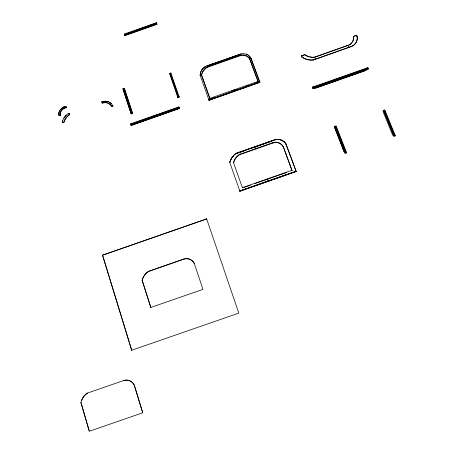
<?xml version="1.0" encoding="UTF-8"?>
<svg xmlns="http://www.w3.org/2000/svg" width="454" height="454" viewBox="0 0 454 454"><rect width="100%" height="100%" fill="white"/><g stroke="black" fill="none" stroke-linecap="round" stroke-linejoin="round"><path stroke-width="0.68" d="M286.037 144.429L286.037 144.31A9.517 9.182 -5.1 0 0 283.058 141.126M229.792 162.606L229.764 162.504A15.033 14.596 -12.9 0 1 236.392 153.191L274.46 139.838A9.528 9.194 -5.1 0 1 286.043 144.054L286.037 144.168A9.523 9.188 -5.1 0 0 279.999 139.662M283.165 146.37L292.047 170.591L283.165 146.37A8.399 8.115 -5.4 0 0 272.95 142.641L239.36 154.422A13.262 12.877 -12.3 0 0 233.515 162.64L233.606 162.98A13.24 12.854 -12.3 0 1 239.44 154.774L272.973 143.016A8.388 8.098 -5.4 0 1 283.165 146.738M301.53 55.893L304.816 54.571A13.189 12.326 -4.2 0 0 314.639 57.113L348.122 45.321A8.388 7.797 -1 0 0 353.365 36.365L356.651 35.208L357.06 36.49A9.511 8.847 -0.7 0 1 351.118 46.648L313.147 60.024A14.948 13.978 -4.3 0 1 302.012 57.136L301.53 55.893L304.804 54.741A13.183 12.32 -4.2 0 0 307.784 56.398M302.012 57.136L301.535 55.729M296.139 171.481L239.882 191.168L296.139 171.481L286.037 144.31M296.15 171.254L239.826 190.964L296.15 171.254L286.043 144.054M251.022 58.271L259.858 82.356L208.999 100.266L200.123 75.154L201.434 74.689A12.905 12.196 -16.9 0 1 207.166 66.823L239.843 55.292A8.166 7.69 -12.8 0 1 249.711 58.736L251.022 58.271L248.287 55.161L245.364 53.861L242.118 53.657L206.315 66.023C202.785 67.663 200.089 71.357 200.169 75.307M201.383 70.608C200.503 71.238 199.726 79.297 200.464 73.605M313.147 60.024L351.158 46.473A9.517 8.847 -0.7 0 0 357.105 36.314M310.275 57.13A13.183 12.32 -4.2 0 0 314.622 57.283L315.388 59.236M63.112 122.608C60.053 122.086 68.65 109.982 69.893 114.59A12.882 12.071 -36.3 0 0 63.98 122.495C63.299 123.374 62.783 121.814 63.248 122.75M62.544 122.813L62.726 120.792M66.551 107.592C64.4 102.343 54.191 116.349 60.649 115.464L59.951 113.744C60.291 110.487 63.066 107.746 66.295 107.303L66.551 107.592C63.327 108.029 60.552 110.765 60.206 114.022M314.622 57.283L348.122 45.321L348.876 47.437M352.497 41.916A8.382 7.797 -1 0 0 353.331 36.541L353.365 36.365M334.729 126.371L334.519 127.341L344.189 152.118L345.244 153.299L345.693 153.14L335.171 126.212L334.729 126.371L345.244 153.299M335.171 126.212L335.007 126.967L336.108 125.889L346.635 152.811L346.186 152.97L345.369 152.062L335.495 126.791M357.06 36.49L356.651 35.208M59.763 110.583L58.765 113.267M383.431 110.436L383.011 111.48L392.659 135.156L393.959 136.251L394.407 136.092L383.874 110.277L383.431 110.436L393.959 136.251M384.368 110.106L384.039 110.912L393.896 135.076L394.901 135.916L395.349 135.763L384.81 109.947L384.368 110.106L394.901 135.916M66.346 115.095L63.827 118.102M203.12 68.287L201.888 69.785M201.985 70.12L202.609 69.502M64.127 106.832L60.297 109.772M205.441 66.483L203.835 67.618M203.931 67.952L205.531 66.817M365.504 68.946L367.831 67.663L367.995 68.072L365.305 69.547M368.183 68.526L312.721 88.025L312.885 88.439L316.075 88.002L364.851 70.852L368.347 68.934L368.183 68.526L365.493 70.001L354.239 73.962M69.456 113.455L67.964 113.96M142.726 412.788L134.225 385.14A9.33 8.893 -78.3 0 0 123.562 380.566L123.67 380.543A9.324 8.887 -78.4 0 1 134.322 385.117L142.726 412.788L89.228 431.3L80.914 402.335A14.834 14.006 -76.7 0 1 87.469 393.079L123.67 380.543M124.356 34.05L156.409 22.7L156.636 23.33L124.606 34.674L124.356 34.05L124.487 34.442L156.539 23.086M149.241 25.736L152.578 24.556M156.409 22.7L156.993 24.346L124.975 35.684L124.634 34.873L156.783 23.761L126.081 34.635M124.765 35.264L156.823 23.909L156.993 24.346M122.932 88.836L123.477 88.882L131.717 113.738L131.291 113.892L122.932 88.836L123.204 89.285L124.521 88.819L132.613 113.421L132.188 113.574L123.828 88.519L124.248 88.371L124.521 88.819M123.477 88.882L123.828 88.519M169.949 73.304L178.269 97.332L177.843 97.485L169.524 73.452L170.846 72.986L171.039 73.457M59.094 115.645L60.388 115.185L60.649 115.464M112.603 106.412L112.416 106.003L112.603 106.412L111.866 106.673A8.127 7.639 -32.5 0 0 102.332 103.143L101.804 101.866L105.481 101.157L108.585 101.764L111.292 103.563L109.624 102.349M101.804 101.866L103.347 101.39M69.121 114.17L69.627 113.994M101.9 102.002L102.076 102.542L102.576 102.366M207.018 65.949L241.04 53.839M207.064 66.125L219.594 61.704M225.53 59.61L227.511 58.912M228.827 58.447L240.041 54.491M201.576 75.171L201.434 74.689L209.964 98.807L201.576 75.171A12.882 12.173 -16.9 0 1 207.302 67.317L239.922 55.802A8.155 7.678 -12.8 0 1 249.774 59.241L258.173 81.834M62.425 122.682L63.725 122.222A12.899 12.082 -36.3 0 1 69.644 114.312L69.337 113.324M102.116 102.848A8.138 7.644 -32.5 0 1 111.667 106.384L113.063 106.06L112.496 106.259M131.388 112.967L131.864 112.796M177.979 96.543L178.558 96.623L178.082 96.793L177.9 96.356M131.535 113.199L132.012 113.029L132.188 113.574M131.024 113.483L131.456 113.33L131.717 113.738M131.927 113.165L132.352 113.012L132.613 113.421M179.171 97.014L178.989 96.577L178.564 96.73L178.745 97.167L179.171 97.014L170.846 72.986M353.331 36.541L356.611 35.384M178.955 107.53L130.792 124.282L130.656 123.874L178.734 106.94L179.319 108.546L131.28 125.457L131.075 125.151L130.939 124.737L179.029 107.802L130.939 124.737M130.656 123.874L130.865 124.186L132.863 123.482M142.193 120.191L149.525 117.609M151.528 116.905L154.859 115.73L154.683 115.407M155.529 115.498L157.527 114.794M161.533 113.381L172.872 109.386M130.792 124.282L178.876 107.348L178.734 106.94M131.075 125.151L179.171 108.211M131.189 125.321L179.251 108.392M209.833 98.365L258.127 81.357L249.711 58.736L249.774 59.241M231.756 91.135L235.059 89.971M208.715 99.42L209.288 99.222M209.334 99.381L215.304 97.275M231.217 91.674L238.515 89.103M246.471 86.3L248.463 85.602M255.755 83.031L259.069 81.862M259.847 82.202L208.999 100.266M315.002 87.236L312.545 87.571L312.386 87.157L367.831 67.663M312.545 87.571L367.995 68.072M312.885 88.439L368.347 68.934M339.013 79.314L340.999 78.616M315.337 88.104L365.657 70.41M230.706 159.853A15.027 14.59 -12.9 0 1 236.415 153.299L273.796 140.184M237.119 153.202L244.456 150.626M245.79 150.161L273.807 140.331M237.141 153.31L244.479 150.739M250.477 148.634L253.809 147.465M256.476 146.529L270.476 141.62M242.396 187.65L292.058 170.267M243.134 187.712L250.404 185.17M255.029 183.547L286.758 172.446M344.875 152.232L345.369 152.062M102.485 255.199L206.689 218.913L102.485 255.199L131.717 350.301L102.644 255.29M142.113 280.214L150.836 307.523L142.113 280.214A14.074 13.705 -60.7 0 1 148.407 271.384L183.666 259.081A8.853 8.7 -55.8 0 1 194.204 263.269L194.284 263.348A8.847 8.688 -55.9 0 0 183.757 259.166L183.666 259.081M142.244 280.283A14.063 13.694 -60.8 0 1 148.526 271.458L183.757 259.166M150.717 307.483L202.944 289.38L194.204 263.269M131.581 350.295L238.798 313.107L206.621 218.794M64.536 106.872L65.047 106.525M80.914 402.335L89.166 430.574M87.469 393.079L87.594 393.056A14.829 13.995 -76.7 0 0 81.635 400.434M312.721 88.025L314.565 87.775M312.386 87.157L314.299 86.901M108.585 101.764L104.409 101.208M250.5 57.374L248.287 55.161M394.344 134.923L395.349 135.763M249.899 56.898L249.161 56.154L251.085 58.782L259.858 82.356M58.776 114.334L59.951 113.744L60.388 115.185M111.196 103.427L113.063 106.06M62.618 108.932L62.873 109.215M345.568 151.636L346.635 152.811M63.276 108.449L63.532 108.733M63.986 108.041L64.241 108.324M64.729 107.712L64.984 107.995M65.507 107.462L65.762 107.751M102.076 102.542L102.332 103.143M111.667 106.384L111.866 106.673M131.751 112.62L132.012 113.029M177.843 97.485L177.662 97.048L178.087 96.895L178.269 97.332M169.524 73.452L169.717 73.923M178.984 96.475L178.831 96.027M335.665 126.042L346.186 152.97M334.564 127.12L344.433 152.391M255.415 146.517L256.152 148.537M267.213 178.961L267.962 181.021M233.963 89.869L234.326 90.862M233.515 162.64L242.47 187.945M229.764 162.504L239.882 191.168M170.42 73.134L178.745 97.167M178.882 107.275L179.319 108.546M124.572 34.476L124.975 35.684M124.248 88.371L132.352 113.012M123.357 88.683L131.456 113.33M123.42 89.937L130.962 113.114L123.051 89.029M131.11 113.347L131.291 113.892M130.865 124.186L131.28 125.457M65.995 106.321L66.295 107.303M58.924 114.817L59.213 115.776M207.166 66.823L207.302 67.317M236.477 153.543L236.449 153.435A15.016 14.579 -12.9 0 0 235.632 153.985M239.36 154.422L239.44 154.774M239.843 55.292L239.922 55.802M246.391 54.179L247.373 54.616M250.557 57.885L251.085 58.782M272.95 142.641L272.973 143.016M274.46 139.838L274.466 139.951A9.523 9.188 -5.1 0 1 278.892 139.469M274.471 140.099A9.517 9.182 -5.1 0 1 275.55 139.787M276.656 139.605A9.517 9.182 -5.1 0 1 278.898 139.616M280.005 139.809A9.517 9.182 -5.1 0 1 282.099 140.57M230.07 161.8A15.016 14.579 -12.9 0 1 230.377 160.881M230.746 159.984A15.016 14.579 -12.9 0 1 231.654 158.264M232.193 157.453A15.016 14.579 -12.9 0 1 233.43 155.938M283.058 141.245A9.511 9.182 -5.1 0 1 284.743 142.664M230.099 161.908A15.01 14.573 -12.9 0 1 230.405 160.988M232.811 156.783A15.01 14.573 -12.9 0 1 233.458 156.045M230.036 161.669A15.027 14.59 -12.9 0 1 230.337 160.75M309.424 56.937A13.183 12.32 -4.2 0 1 308.595 56.693M351.969 42.704A8.382 7.797 -1 0 1 348.087 45.491M313.164 59.86A14.954 13.983 -4.4 0 1 302.024 56.971M259.819 81.885L208.908 99.965L259.819 81.885"/></g></svg>
